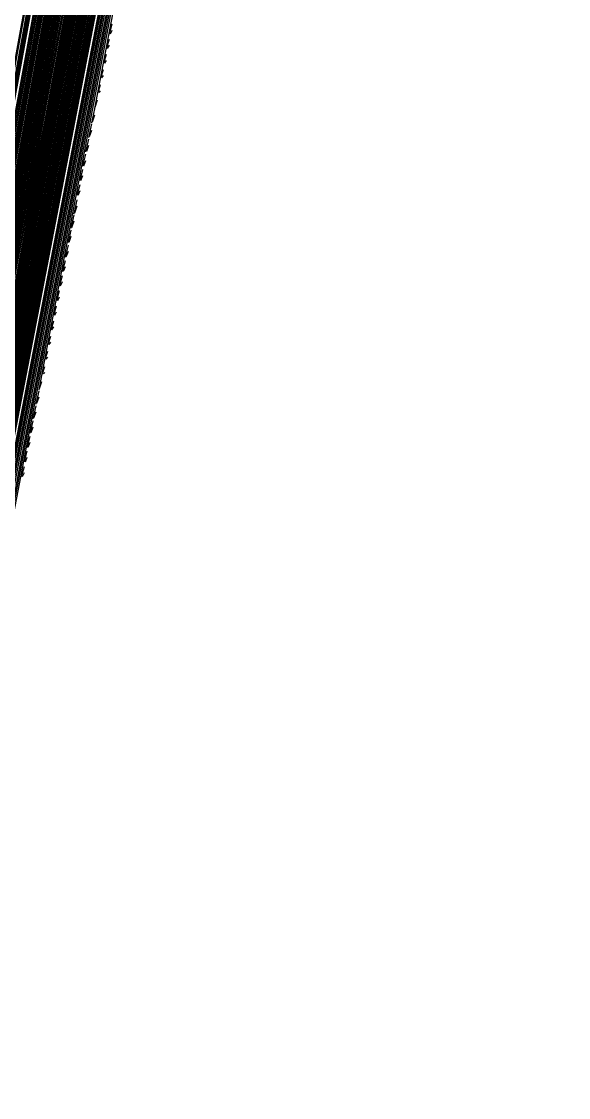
# Model space of a CAD drawing. Header units: inches. Extents: x 2608994 to 2618701, y 1261813 to 1271655.
# Drawn here: x 2617796.2 to 2618020.3, y 1264235.6 to 1264675.9 of the extents above; entities that cross this region are included whole.
import ezdxf

# ---------------------------------------------------------------- set-up
doc = ezdxf.new("R2010")
doc.units = ezdxf.units.IN
doc.header["$MEASUREMENT"] = 0

msp = doc.modelspace()

# ---------------------------------------------------------------- linework, layer by layer
for points, elevation in [([(2617826.2, 1264640.35), (2618112.4, 1266138.99), (2618330.8, 1267302.27)], 434), ([(2617623.4, 1263620.39), (2617859.89, 1264845.52), (2618066.8, 1265936.58), (2618226.4, 1266788.48), (2618311.99, 1267253.92)], 423), ([(2617804.6, 1264531.14), (2618094.4, 1266047.59), (2618320, 1267248.6)], 433), ([(2617609, 1263548.34), (2617915.6, 1265141.86), (2618219.2, 1266753.96), (2618306.8, 1267230.45)], 422), ([(2617449.4, 1262745.57), (2617804.23, 1264581.52), (2618096.8, 1266132.39), (2618215.6, 1266773.77), (2618294.8, 1267212.39)], 413), ([(2617789, 1264453.19), (2618080, 1265975.15), (2618312.8, 1267214.36)], 432), ([(2617437.4, 1262685.6), (2617803.06, 1264577.92), (2618088.4, 1266091.08), (2618208.4, 1266738.98), (2618290, 1267190.95)], 412), ([(2617586.2, 1263433.17), (2617894.04, 1265031.52), (2618206, 1266687.1), (2618295.98, 1267175.92)], 421), ([(2617420.6, 1262600.34), (2617801.9, 1264574.32), (2618080, 1266049.75), (2618202.4, 1266710.7), (2618284, 1267162.68)], 411), ([(2617766.2, 1264338.01), (2618059.6, 1265871.07), (2618302, 1267160.66)], 431), ([(2617571.8, 1263361.14), (2617880.8, 1264964.79), (2618198.8, 1266652.52), (2618291.14, 1267154.32)], 420), ([(2617411, 1262552.34), (2617800.97, 1264571.92), (2618072.8, 1266014.81), (2618196.4, 1266682.41), (2618279.2, 1267141.18)], 410), ([(2616766.14, 1262375.32), (2617303.41, 1262494.72), (2617309.55, 1262497.12), (2617345.6, 1262528.8), (2617375.6, 1262552.03), (2617394.8, 1262563.91), (2617411.6, 1262570.64), (2617794.64, 1264558.72), (2617975.6, 1265521.68), (2618206, 1266772.48), (2618268.4, 1267128.17)], 402), ([(2617751.8, 1264265.95), (2618046.4, 1265804.9), (2618293.6, 1267119.89)], 430), ([(2617549, 1263245.97), (2617863.95, 1264879.12), (2618184.4, 1266579.16), (2618281.29, 1267105.12)], 419), ([(2616451.68, 1262312.92), (2617131.65, 1262462.32), (2617261.37, 1262492.32), (2617267.57, 1262494.72), (2617319.2, 1262540.92), (2617361.2, 1262573.94), (2617388.8, 1262591.26), (2617416.4, 1262602.37), (2617520.8, 1263153.33), (2617787.45, 1264533.52), (2617876, 1265004.25), (2618128, 1266364.51), (2618206, 1266797.91), (2618255.2, 1267084.32)], 397), ([(2616700.09, 1262362.12), (2617296.59, 1262494.72), (2617301.69, 1262497.12), (2617339.6, 1262530.58), (2617370.4, 1262554.72), (2617391.2, 1262568.07), (2617411.6, 1262576.35), (2617412.8, 1262578.04), (2617520.8, 1263144.33), (2617794.17, 1264558.72), (2617966, 1265473.52), (2618197.6, 1266730.6), (2618260, 1267085.25)], 401), ([(2617736.2, 1264187.99), (2618033.2, 1265738.7), (2618286.4, 1267085.57)], 429), ([(2617189.84, 1262459.32), (2617363.44, 1262498.32), (2617367.12, 1262499.52), (2617392.4, 1262520.09), (2617404.4, 1262526.6), (2617405.6, 1262529.26), (2617798.65, 1264562.32), (2618044, 1265864.12), (2618174.8, 1266569.07), (2618264.8, 1267065.38)], 409), ([(2616258.68, 1262274.52), (2617060.14, 1262450.32), (2617233.01, 1262489.92), (2617242.68, 1262493.52), (2617304.8, 1262549.62), (2617355.58, 1262589.52), (2617388.8, 1262609.71), (2617418.8, 1262620.2), (2617523.2, 1263172.57), (2617796.08, 1264586.32), (2617985.2, 1265599.93), (2618131.6, 1266397.21), (2618202.4, 1266793.6), (2618246.8, 1267055.65)], 394), ([(2616644.89, 1262351.32), (2617285.74, 1262493.52), (2617292.45, 1262495.92), (2617333.6, 1262532.38), (2617367.2, 1262558.84), (2617392.4, 1262574.79), (2617412.8, 1262582.67), (2617414, 1262585.5), (2617519.6, 1263140.34), (2617793.47, 1264557.52), (2617951.6, 1265399.6), (2618186.84, 1266675.52), (2618251.6, 1267042.43)], 400), ([(2617134.79, 1262448.52), (2617356.67, 1262498.32), (2617388.8, 1262523.73), (2617405.6, 1262532.92), (2617406.8, 1262536.86), (2617798.18, 1264562.32), (2618039.2, 1265841.93), (2618170, 1266547.22), (2618258.8, 1267037.05)], 408), ([(2617713.4, 1264072.8), (2618011.6, 1265628.25), (2618274.4, 1267025.32)], 428), ([(2615757.12, 1262174.92), (2616140.27, 1262261.92), (2616400.53, 1262318.32), (2616696.4, 1262380.17), (2617051.85, 1262458.72), (2617163.38, 1262485.12), (2617175.78, 1262489.92), (2617262.8, 1262570.44), (2617300, 1262601.65), (2617332.92, 1262626.72), (2617375.6, 1262653.23), (2617392.4, 1262660.36), (2617426, 1262669.99), (2617427.2, 1262673.42), (2617519.6, 1263171.63), (2617790.46, 1264576.72), (2618036.8, 1265908.9), (2618134, 1266446.91), (2618196.4, 1266806.34), (2618228.8, 1267013.51)], 386), ([(2616324.79, 1262287.72), (2617087.59, 1262455.12), (2617243.82, 1262491.12), (2617251.85, 1262494.72), (2617309.6, 1262546.7), (2617357.6, 1262584.4), (2617388.8, 1262603.55), (2617417.6, 1262613.87), (2617524.4, 1263176.57), (2617806.27, 1264637.92), (2618051.2, 1265953.57), (2618203.6, 1266794.99), (2618240.8, 1267011.62)], 395), ([(2615691.2, 1262161.72), (2616108.4, 1262256.59), (2616382.31, 1262315.92), (2616694, 1262380.86), (2617046.07, 1262458.72), (2617156.78, 1262485.12), (2617166.47, 1262488.72), (2617257.11, 1262572.72), (2617295.2, 1262604.81), (2617328.48, 1262630.32), (2617352.8, 1262646.76), (2617373.2, 1262658.38), (2617391.2, 1262666.07), (2617427.2, 1262676.3), (2617428.4, 1262681), (2617463.2, 1262874.84), (2617519.6, 1263173.84), (2617789.98, 1264576.72), (2618032, 1265886.39), (2618114.34, 1266339.52), (2618190.4, 1266777), (2618224, 1266991)], 385), ([(2617699, 1264000.75), (2617998.4, 1265561.99), (2618267.2, 1266990.94)], 427), ([(2617068.78, 1262435.32), (2617349.62, 1262498.32), (2617386.4, 1262528.24), (2617406.8, 1262539.25), (2617797.25, 1264559.92), (2618022.4, 1265755.47), (2618155.6, 1266473.12), (2618248, 1266981.71)], 407), ([(2615635.69, 1262150.92), (2616085.6, 1262253.28), (2616372.4, 1262315.3), (2616692.8, 1262381.82), (2617034.96, 1262457.52), (2617146.1, 1262483.92), (2617158.73, 1262488.72), (2617255.6, 1262578.67), (2617296.4, 1262612.81), (2617331.2, 1262639.06), (2617356.4, 1262655.54), (2617378, 1262667.02), (2617428.4, 1262682.91), (2617465.6, 1262889.64), (2617520.8, 1263182.35), (2617789.5, 1264576.72), (2618028.4, 1265870.44), (2618113.87, 1266339.52), (2618186.8, 1266761.98), (2618220.4, 1266977.24)], 384), ([(2616573.17, 1262336.92), (2617175.74, 1262469.52), (2617278.96, 1262493.52), (2617284.65, 1262495.92), (2617330, 1262536.22), (2617367.2, 1262565.27), (2617392.4, 1262580.87), (2617414, 1262589), (2617790.7, 1264545.52), (2617919.2, 1265229.29), (2618165.2, 1266560.44), (2618236, 1266958.01)], 399), ([(2617534.6, 1263173.95), (2617839.87, 1264755.52), (2618149.6, 1266396.29), (2618254, 1266960.39)], 418), ([(2615569.79, 1262137.72), (2615765.2, 1262183.28), (2616054.4, 1262248.15), (2616356.91, 1262313.52), (2616691.6, 1262382.77), (2617034.5, 1262458.72), (2617139.52, 1262483.92), (2617150.83, 1262488.72), (2617248.69, 1262579.92), (2617290.4, 1262615.07), (2617326.4, 1262642.47), (2617352.8, 1262659.95), (2617375.6, 1262672.25), (2617391.2, 1262678.3), (2617428.4, 1262688.64), (2617429.6, 1262690.1), (2617464.4, 1262884.98), (2617520.8, 1263184.57), (2617789.25, 1264577.92), (2618027.2, 1265867.63), (2618122, 1266393.57), (2618183.2, 1266746.94), (2618215.6, 1266954.62)], 383), ([(2616380.12, 1262298.52), (2617104.19, 1262457.52), (2617250.54, 1262491.12), (2617259.73, 1262494.72), (2617314.4, 1262543.8), (2617358.8, 1262578.73), (2617386.4, 1262596.16), (2617416.4, 1262607.55), (2617417.6, 1262609.8), (2617500.4, 1263049.2), (2617781.47, 1264504.72), (2617844.85, 1264840.72), (2618093.2, 1266178.26), (2618176, 1266634.38), (2618232.4, 1266955.27)], 396), ([(2617013.73, 1262424.52), (2617338.88, 1262497.12), (2617342.22, 1262498.32), (2617384, 1262532.78), (2617408, 1262546.11), (2617797, 1264561.12), (2618017.6, 1265733.2), (2618148.4, 1266438.16), (2618240.8, 1266946.6)], 406), ([(2616192.62, 1262261.32), (2616387.11, 1262305.12), (2617043.56, 1262447.92), (2617226.31, 1262489.92), (2617234.8, 1262493.52), (2617300, 1262552.55), (2617352.8, 1262594.12), (2617387.6, 1262615.3), (2617420, 1262626.67), (2617502.8, 1263068.27), (2617780.29, 1264505.92), (2617847.12, 1264861.12), (2618054.8, 1265980.65), (2618186.8, 1266710.14), (2618226.4, 1266939.14)], 393), ([(2615503.93, 1262124.52), (2615724.4, 1262175.96), (2616029.2, 1262244.36), (2616344.09, 1262312.32), (2616689.2, 1262383.47), (2617018.1, 1262456.32), (2617128.87, 1262482.72), (2617141.68, 1262487.52), (2617243.6, 1262582.77), (2617286.8, 1262619.26), (2617324, 1262647.61), (2617350.4, 1262665.11), (2617373.2, 1262677.48), (2617388.8, 1262683.67), (2617429.6, 1262694.94), (2617430.8, 1262697.67), (2617464.4, 1262886.79), (2617520.8, 1263186.78), (2617788.55, 1264576.72), (2618022.4, 1265845.05), (2618117.2, 1266371.24), (2618178.4, 1266724.68), (2618210.8, 1266931.98)], 382), ([(2617520.2, 1263101.94), (2617827.46, 1264693.12), (2618142.4, 1266361.59), (2618248, 1266932.3)], 417), ([(2617676.2, 1263885.57), (2617978, 1265457.82), (2618255.2, 1266930.66)], 426), ([(2616953.21, 1262412.52), (2617331.94, 1262497.12), (2617379.07, 1262535.52), (2617394.8, 1262545.83), (2617408, 1262551.48), (2617409.2, 1262553.62), (2617796.53, 1264561.12), (2618012.8, 1265710.91), (2618143.6, 1266416.21), (2618236, 1266924.91)], 405), ([(2615443.22, 1262112.52), (2615683.6, 1262168.67), (2616000.4, 1262239.8), (2616331.18, 1262311.12), (2616687.52, 1262384.32), (2617017.64, 1262457.52), (2617122.3, 1262482.72), (2617133.78, 1262487.52), (2617237.6, 1262584.83), (2617281.28, 1262621.92), (2617319.2, 1262651.06), (2617346.8, 1262669.55), (2617369.6, 1262682.16), (2617387.6, 1262689.42), (2617430.8, 1262701.24), (2617432, 1262705.33), (2617464.4, 1262888.59), (2617520.8, 1263189), (2617788.3, 1264577.92), (2618020, 1265835.63), (2618113.6, 1266355.64), (2618174.8, 1266709.59), (2618207.2, 1266918.12)], 381), ([(2616137.23, 1262250.52), (2616363.9, 1262301.52), (2617032.42, 1262446.72), (2617219.53, 1262489.92), (2617225.56, 1262492.32), (2617294, 1262554.48), (2617348.85, 1262597.92), (2617386.4, 1262620.91), (2617420, 1262632.44), (2617423.6, 1262646.19), (2617517.2, 1263145.74), (2617793.31, 1264576.72), (2618052.4, 1265971.37), (2618153.2, 1266526.13), (2618219.2, 1266902.96)], 392), ([(2615382.51, 1262100.52), (2615644, 1262161.67), (2615976.4, 1262236.33), (2616320.8, 1262310.47), (2616685.6, 1262385.12), (2617006.58, 1262456.32), (2617111.69, 1262481.52), (2617124.6, 1262486.32), (2617182.4, 1262541.97), (2617235.2, 1262590.09), (2617280.8, 1262628.68), (2617320.84, 1262659.12), (2617349.2, 1262677.65), (2617373.49, 1262690.32), (2617420, 1262705.07), (2617432, 1262707.52), (2617466.8, 1262903.47), (2617523.2, 1263203.82), (2617787.6, 1264576.72), (2618017.6, 1265826.2), (2618111.2, 1266346.81), (2618171.2, 1266694.49), (2618202.4, 1266895.37)], 380), ([(2617661.8, 1263813.52), (2617964.8, 1265391.5), (2618248, 1266896.22)], 425), ([(2617497.4, 1262986.8), (2617811.85, 1264613.92), (2618129.2, 1266294.69), (2618239.6, 1266891.06)], 416), ([(2617767.99, 1264510.12), (2617946.8, 1265489.95), (2618070.4, 1266186.24), (2618106.4, 1266399.17), (2618130.4, 1266551.41), (2618143.62, 1266651.52), (2618146.19, 1266682.72), (2618145.64, 1266698.32), (2618067.47, 1266785.92), (2617967.2, 1266893.74)], 365), ([(2616065.89, 1262236.12), (2616335.09, 1262296.72), (2616999.58, 1262440.72), (2617208.86, 1262488.72), (2617217.76, 1262492.32), (2617283.26, 1262552.32), (2617338.01, 1262596.72), (2617362.4, 1262613.62), (2617382.8, 1262625.36), (2617397.2, 1262631.56), (2617421.2, 1262638.76), (2617423.6, 1262647.67), (2617518.4, 1263154.23), (2617792.84, 1264576.72), (2618048.8, 1265955.53), (2618149.6, 1266510.72), (2618215.6, 1266888.09)], 391), ([(2615316.68, 1262087.32), (2615598.4, 1262153.31), (2615945.2, 1262231.29), (2616305.12, 1262308.72), (2616684.4, 1262386.07), (2617000.82, 1262456.32), (2617105.14, 1262481.52), (2617116.74, 1262486.32), (2617175.1, 1262542.72), (2617229.2, 1262592.18), (2617276, 1262631.97), (2617316.8, 1262663.17), (2617346.8, 1262682.87), (2617372, 1262696.02), (2617418.8, 1262711.08), (2617433.2, 1262714.3), (2617465.6, 1262898.72), (2617522, 1263199.73), (2617787.35, 1264577.92), (2618014, 1265810.15), (2618106.4, 1266324.39), (2618166.4, 1266672.13), (2618198.8, 1266881.49)], 379), ([(2617767.6, 1264510.12), (2617946.8, 1265493.48), (2618068, 1266177.33), (2618104, 1266390.94), (2618126.8, 1266536.42), (2618140, 1266638.4), (2618142, 1266665.92), (2618141.2, 1266679.24), (2618052.1, 1266778.72), (2617956.36, 1266881.92)], 364), ([(2616506.98, 1262323.72), (2617148.28, 1262464.72), (2617268.12, 1262492.32), (2617276.77, 1262495.92), (2617326.4, 1262540.07), (2617366, 1262570.86), (2617392.4, 1262586.96), (2617415.2, 1262595.38), (2617523.2, 1263163.56), (2617789.53, 1264541.92), (2617897.6, 1265116.79), (2618147.2, 1266465.68), (2618221.6, 1266881.16)], 398), ([(2617565.2, 1263449.13), (2617780.11, 1264564.72), (2617956.4, 1265528.99), (2618057.2, 1266091.75), (2618122, 1266468.45), (2618155.6, 1266686.86), (2618162.79, 1266751.12), (2618162.92, 1266777.52), (2618071.79, 1266877.12)], 369), ([(2615999.91, 1262222.92), (2616308.8, 1262292.5), (2616966.74, 1262434.72), (2617198.1, 1262487.52), (2617209.86, 1262492.32), (2617282, 1262558.36), (2617342, 1262606.32), (2617378, 1262629.16), (2617396, 1262637.21), (2617422.4, 1262645.08), (2617423.6, 1262649.19), (2617518.4, 1263156.46), (2617792.36, 1264576.72), (2618046.4, 1265946.22), (2618139.83, 1266460.72), (2618212, 1266873.21)], 390), ([(2616881.7, 1262398.12), (2617321.13, 1262495.92), (2617326.59, 1262498.32), (2617375.6, 1262539.33), (2617394.8, 1262551.85), (2617409.2, 1262557.8), (2617410.4, 1262561.19), (2617795.82, 1264559.92), (2617999.6, 1265643.59), (2618131.6, 1266355.08), (2618225.2, 1266869.6)], 404), ([(2617558, 1263409.1), (2617780.81, 1264565.92), (2617958.8, 1265538.72), (2618059.6, 1266100.87), (2618124.4, 1266476.65), (2618158, 1266692.22), (2618166.4, 1266762.39), (2618167.59, 1266795.52), (2618166.4, 1266799.21), (2618104.33, 1266866.32)], 370), ([(2617768.6, 1264509.55), (2617932.4, 1265400.03), (2618077.29, 1266211.12), (2618117.2, 1266445.72), (2618143.6, 1266612.47), (2618156.8, 1266713.17), (2618159.2, 1266743.92), (2618158.37, 1266758.32), (2618061.82, 1266863.92)], 368), ([(2617535.2, 1263278.06), (2617784.54, 1264573.12), (2617994.8, 1265719.27), (2618088.4, 1266241.22), (2618149.6, 1266596.85), (2618180.8, 1266798.75), (2618188.05, 1266860.32)], 375), ([(2617767.4, 1264509.54), (2617951.6, 1265523.7), (2618064.4, 1266161.43), (2618100.4, 1266375.37), (2618123.2, 1266521.42), (2618135.26, 1266614.32), (2618137.62, 1266643.12), (2618137.03, 1266658.72), (2618054.23, 1266752.32), (2617952.8, 1266862.41)], 363), ([(2615255.97, 1262075.32), (2615557.6, 1262146.08), (2615920, 1262227.6), (2616294.4, 1262308.03), (2616682, 1262386.77), (2616989.78, 1262455.12), (2617094.55, 1262480.32), (2617107.53, 1262485.12), (2617169.2, 1262544.79), (2617224.4, 1262595.34), (2617272.49, 1262636.32), (2617314.4, 1262668.4), (2617343.2, 1262687.4), (2617368.4, 1262700.8), (2617418.8, 1262717.62), (2617433.2, 1262720.02), (2617434.4, 1262722.37), (2617466.8, 1262907.07), (2617523.2, 1263208.25), (2617786.87, 1264577.92), (2618011.6, 1265800.7), (2618104, 1266315.53), (2618162.8, 1266656.98), (2618194, 1266858.62)], 378), ([(2617484.2, 1262920.73), (2617808.16, 1264597.12), (2618120.8, 1266253.48), (2618232.4, 1266856.36)], 415), ([(2615944.48, 1262212.12), (2616282.62, 1262288.32), (2616694, 1262376.01), (2616950.21, 1262432.32), (2617191.45, 1262487.52), (2617200.7, 1262491.12), (2617276, 1262560.32), (2617337.2, 1262609.56), (2617361.2, 1262625.83), (2617381.6, 1262637.28), (2617396, 1262643.29), (2617423.6, 1262651.42), (2617424.8, 1262656.76), (2617518.4, 1263158.68), (2617791.88, 1264576.72), (2618042.8, 1265930.35), (2618138.98, 1266460.72), (2618207.2, 1266851.17)], 389), ([(2617541.2, 1263311.84), (2617783.61, 1264570.72), (2617990, 1265696.48), (2618084.8, 1266225.46), (2618146, 1266581.59), (2618177.2, 1266784.71), (2618184.36, 1266848.32)], 374), ([(2617562.8, 1263452.75), (2617768.65, 1264521.52), (2617902.4, 1265254.35), (2618014, 1265877.33), (2618086, 1266294.24), (2618123.2, 1266531.96), (2618131.75, 1266602.32), (2618132.94, 1266638.32), (2618053.03, 1266729.52), (2617945.29, 1266847.12)], 362), ([(2615195.26, 1262063.32), (2615512, 1262137.77), (2615890, 1262222.88), (2616280, 1262306.59), (2616680.8, 1262387.72), (2616984.03, 1262455.12), (2617088.03, 1262480.32), (2617099.69, 1262485.12), (2617162, 1262545.64), (2617219.6, 1262598.52), (2617269.51, 1262641.12), (2617312, 1262673.66), (2617343.2, 1262694.09), (2617369.6, 1262707.7), (2617429.6, 1262727.33), (2617433.2, 1262732.77), (2617434.4, 1262725.89), (2617471.6, 1262935.08), (2617526.8, 1263229.41), (2617786.17, 1264576.72), (2618005.6, 1265771.38), (2618098, 1266286.26), (2618158, 1266634.55), (2618190.4, 1266844.71)], 377), ([(2616832.16, 1262388.52), (2617314.26, 1262495.92), (2617376.8, 1262546.55), (2617394.8, 1262557.88), (2617410.4, 1262564.12), (2617795.12, 1264558.72), (2617991.2, 1265601.94), (2618124.4, 1266320.02), (2618219.2, 1266841.14)], 403), ([(2615878.52, 1262198.92), (2616193.44, 1262270.32), (2616700, 1262378.52), (2617068.76, 1262459.92), (2617180.71, 1262486.32), (2617192.82, 1262491.12), (2617274.8, 1262566.44), (2617340.06, 1262618.32), (2617362.4, 1262633.06), (2617381.6, 1262643.54), (2617424.8, 1262658.54), (2617520.8, 1263173.46), (2617791.18, 1264575.52), (2618039.2, 1265914.46), (2618138.8, 1266464.39), (2618203.6, 1266836.24)], 388), ([(2617548.4, 1263354.17), (2617782.21, 1264568.32), (2617976.8, 1265630.93), (2618072.8, 1266166.63), (2618135.2, 1266529.17), (2618167.6, 1266738.49), (2618175.24, 1266803.92), (2618176.03, 1266836.32)], 372), ([(2617565.2, 1263467.67), (2617768.17, 1264521.52), (2617889.2, 1265184.61), (2618004.4, 1265827.17), (2618078.8, 1266256.91), (2618118.4, 1266508.47), (2618127.63, 1266584.32), (2618128.74, 1266617.92), (2618127.05, 1266621.52), (2618053.94, 1266704.32), (2617939.22, 1266830.32)], 361), ([(2617639, 1263698.34), (2617860.56, 1264845.52), (2618077.6, 1265990.33), (2618234.8, 1266829.43)], 424), ([(2615812.59, 1262185.72), (2616161.2, 1262264.86), (2616698.8, 1262379.48), (2617068.31, 1262461.12), (2617174.09, 1262486.32), (2617183.6, 1262489.92), (2617268.2, 1262567.92), (2617304.07, 1262597.92), (2617336, 1262622.16), (2617358.8, 1262637.37), (2617379.2, 1262648.67), (2617394.8, 1262655.05), (2617424.8, 1262663.67), (2617426, 1262665.89), (2617519.6, 1263169.41), (2617790.93, 1264576.72), (2618039.2, 1265918.24), (2618136.4, 1266455.65), (2618200, 1266821.3)], 387), ([(2617530.4, 1263250.58), (2617785.47, 1264575.52), (2618002, 1265755.27), (2618094.4, 1266270.56), (2618154.4, 1266619.34), (2618185.6, 1266821.74)], 376), ([(2617542.4, 1263320.4), (2617782.91, 1264569.52), (2617982.8, 1265660.41), (2618078.8, 1266196.06), (2618140, 1266551.76), (2618172.4, 1266761.61), (2618179.6, 1266823.68)], 373), ([(2617556.8, 1263400.51), (2617781.29, 1264565.92), (2617966, 1265574.91), (2618065.6, 1266130.37), (2618129.2, 1266499.3), (2618162.8, 1266715.36), (2618171.06, 1266785.92), (2618171.76, 1266815.92)], 371), ([(2617768.31, 1264510.12), (2617946.8, 1265486.45), (2618075.2, 1266209.05), (2618112.4, 1266429.32), (2618136.4, 1266582.72), (2618148.48, 1266676.72), (2618150.64, 1266706.72), (2618149.6, 1266719.32), (2618058.67, 1266819.52)], 366), ([(2617768.6, 1264510.06), (2617943.2, 1265463.05), (2618076.42, 1266211.12), (2618113.6, 1266430.22), (2618138.8, 1266589.45), (2618152, 1266688.85), (2618154.74, 1266721.12), (2618154.3, 1266737.92), (2618080.8, 1266819.52)], 367), ([(2617462.6, 1262811.54), (2617805.62, 1264586.32), (2618108.8, 1266192.95), (2618224, 1266815.08)], 414), ([(2617832.25, 1264670.92), (2617833.4, 1264674.97)], 435), ([(2617832.65, 1264670.92), (2617833.4, 1264672.44)], 436), ([(2617831.08, 1264664.92), (2617832.2, 1264668.77)], 435), ([(2617829.91, 1264658.92), (2617831, 1264662.56)], 435), ([(2617831.48, 1264664.92), (2617832.2, 1264666.24)], 436), ([(2617830.32, 1264658.92), (2617831, 1264660.04)], 436), ([(2617828.74, 1264652.92), (2617829.8, 1264656.36)], 435), ([(2617829.15, 1264652.92), (2617829.8, 1264653.84)], 436), ([(2617827.58, 1264646.92), (2617828.6, 1264650.15)], 435), ([(2617827.98, 1264646.92), (2617828.6, 1264647.64)], 436), ([(2617825, 1264634.45), (2617826.2, 1264640.25)], 434), ([(2617826.41, 1264640.92), (2617827.4, 1264643.95)], 435), ([(2617825.24, 1264634.92), (2617826.2, 1264637.74)], 435), ([(2617823.8, 1264628.55), (2617825, 1264634.04)], 434), ([(2617824.08, 1264628.92), (2617825, 1264631.54)], 435), ([(2617822.6, 1264622.65), (2617823.8, 1264627.84)], 434), ([(2617822.91, 1264622.92), (2617823.8, 1264625.34)], 435), ([(2617821.4, 1264616.74), (2617822.6, 1264621.63)], 434), ([(2617821.74, 1264616.92), (2617822.6, 1264619.14)], 435), ([(2617820.2, 1264610.84), (2617821.4, 1264615.42)], 434), ([(2617820.57, 1264610.92), (2617821.4, 1264612.94)], 435), ([(2617819.01, 1264604.92), (2617820.2, 1264609.22)], 434), ([(2617819.4, 1264604.92), (2617820.2, 1264606.74)], 435), ([(2617817.8, 1264597.27), (2617819, 1264603.02)], 434), ([(2617816.6, 1264591.36), (2617817.8, 1264596.81)], 434), ([(2617818.04, 1264597.72), (2617819, 1264600.54)], 435), ([(2617816.88, 1264591.72), (2617817.8, 1264594.34)], 435), ([(2617815.4, 1264585.46), (2617816.6, 1264590.61)], 434), ([(2617815.71, 1264585.72), (2617816.6, 1264588.14)], 435), ([(2617814.2, 1264579.55), (2617815.4, 1264584.41)], 434), ([(2617814.54, 1264579.72), (2617815.4, 1264581.94)], 435), ([(2617813, 1264573.65), (2617814.2, 1264578.21)], 434), ([(2617813.37, 1264573.72), (2617814.2, 1264575.75)], 435), ([(2617811.81, 1264567.72), (2617813, 1264572.01)], 434), ([(2617810.64, 1264561.72), (2617811.8, 1264565.81)], 434), ([(2617812.2, 1264567.72), (2617813, 1264569.55)], 435), ([(2617811.03, 1264561.72), (2617811.8, 1264563.35)], 435), ([(2617809.47, 1264555.72), (2617810.6, 1264559.61)], 434), ([(2617809.87, 1264555.72), (2617810.6, 1264557.16)], 435), ([(2617808.3, 1264549.72), (2617809.4, 1264553.41)], 434), ([(2617808.7, 1264549.72), (2617809.4, 1264550.96)], 435), ([(2617807.13, 1264543.72), (2617808.2, 1264547.21)], 434), ([(2617807.53, 1264543.72), (2617808.2, 1264544.77)], 435), ([(2617805.97, 1264537.72), (2617807, 1264541.02)], 434), ([(2617804.8, 1264531.72), (2617805.8, 1264534.82)], 434), ([(2617806.36, 1264537.72), (2617807, 1264538.58)], 435), ([(2617803.4, 1264525.24), (2617804.6, 1264531.07)], 433), ([(2617805.19, 1264531.72), (2617805.8, 1264532.38)], 435), ([(2617803.63, 1264525.72), (2617804.6, 1264528.63)], 434), ([(2617802.2, 1264519.33), (2617803.4, 1264524.87)], 433), ([(2617802.46, 1264519.72), (2617803.4, 1264522.43)], 434), ([(2617801, 1264513.42), (2617802.2, 1264518.67)], 433), ([(2617801.29, 1264513.72), (2617802.2, 1264516.24)], 434), ([(2617799.8, 1264507.52), (2617801, 1264512.48)], 433), ([(2617800.12, 1264507.72), (2617801, 1264510.04)], 434), ([(2617798.6, 1264501.61), (2617799.8, 1264506.28)], 433), ([(2617798.95, 1264501.72), (2617799.8, 1264503.85)], 434), ([(2617797.4, 1264495.7), (2617798.6, 1264500.09)], 433), ([(2617797.79, 1264495.72), (2617798.6, 1264497.65)], 434), ([(2617796.23, 1264489.72), (2617797.4, 1264493.89)], 433), ([(2617796.62, 1264489.72), (2617797.4, 1264491.46)], 434)]:
    msp.add_lwpolyline(points, dxfattribs=dict(elevation=elevation))

doc.saveas('drawing.dxf')
